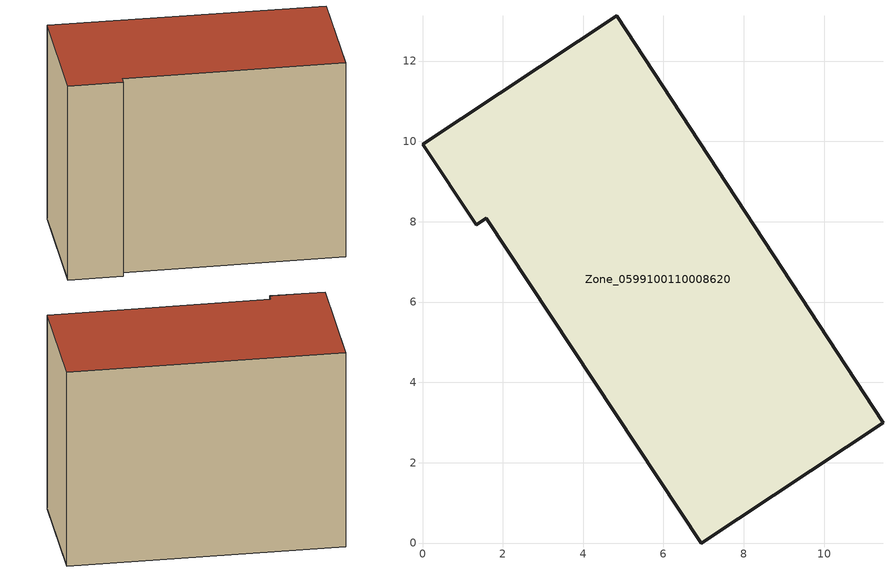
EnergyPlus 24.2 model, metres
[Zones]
Zone_0599100110008620
 floor ground (C_G): 1.59,8.09 1.33,7.92 0,9.93 4.84,13.12 11.47,3 6.94,0 z0.48
 wall outside (C_F): 4.84,13.12 0,9.93 1.33,7.92 1.59,8.09 6.94,0 11.47,3 4.84,13.12 z0.48:9.84
 roof outside (C_R): 6.94,0 11.47,3 4.84,13.12 0,9.93 1.33,7.92 1.59,8.09 z9.84
[BUILDING]
Pand.0599100110008620: North Axis=0; Terrain=City; Loads Convergence Tolerance Value=0.04; Temperature Convergence Tolerance Value=0.4; Solar Distribution=FullExterior; Maximum Number of Warmup Days=25; Minimum Number of Warmup Days=1
[Site:Location]
Rotterdam.The.Hague.AP_ZH_NLD Design_Conditions: Latitude=51.96; Longitude=4.45; Time Zone=1; Elevation=-4.5
[SITE:GROUNDTEMPERATURE:BUILDINGSURFACE]
18, 18, 18, 18, 18, 18, 18, 18, 18, 18, 18, 18
[MATERIAL] Thermal Absorptance=0.9; Solar Absorptance=0.7; Visible Absorptance=0.7
Name | Roughness | Thickness | Conductivity | Density | Specific Heat
G.TI.2015-2018 | MediumSmooth | 0.15 | 0.0428571 | 540 | 1210
F.TI.2015-2018 | Rough | 0.3 | 0.0666667 | 1920 | 840
R.TI.2015-2018 | MediumRough | 0.2 | 0.0333333 | 1500 | 1000
[CONSTRUCTION]
C_G: G.TI.2015-2018
C_F: F.TI.2015-2018
C_R: R.TI.2015-2018
[ZONE]
Zone_0599100110008620: Type=1; Multiplier=1; Ceiling Height=Autocalculate; Volume=Autocalculate; Floor Area=autocalculate; Part of Total Floor Area=Yes
[ZONEINFILTRATION:DESIGNFLOWRATE]
Infil_Zone_0599100110008620: Zone or ZoneList or Space or SpaceList=Zone_0599100110008620; Schedule=AlwaysOn; Design Flow Rate Calculation Method=Flow/Area; Flow Rate per Floor Area=0.0015; Constant Term Coefficient=1; Temperature Term Coefficient=0; Velocity Term Coefficient=0; Velocity Squared Term Coefficient=0
[HVACTEMPLATE:ZONE:IDEALLOADSAIRSYSTEM]
Zone_0599100110008620: Maximum Heating Supply Air Temperature=50; Minimum Cooling Supply Air Temperature=13; Maximum Heating Supply Air Humidity Ratio=0.0156; Minimum Cooling Supply Air Humidity Ratio=0.0077; Heating Limit=NoLimit; Cooling Limit=NoLimit; Dehumidification Control Type=ConstantSensibleHeatRatio; Cooling Sensible Heat Ratio=0.7; Dehumidification Setpoint=60; Humidification Control Type=None; Humidification Setpoint=30; Outdoor Air Method=None; Outdoor Air Flow Rate per Person=0.00944; Outdoor Air Flow Rate per Zone Floor Area=0; Outdoor Air Flow Rate per Zone=0; Demand Controlled Ventilation Type=None; Outdoor Air Economizer Type=NoEconomizer; Heat Recovery Type=None; Sensible Heat Recovery Effectiveness=0.7; Latent Heat Recovery Effectiveness=0.65
[ZONECONTROL:THERMOSTAT]
ThermostatControl_Zone_0599100110008620: Zone or ZoneList=Zone_0599100110008620; Control Type Schedule=DualSetpointControlType; Control 1=Thermostat_Zone_0599100110008620; Temperature Difference Between Cutout And Setpoint=0
[THERMOSTATSETPOINT:DUALSETPOINT]
Thermostat_Zone_0599100110008620: Heating Setpoint Temperature Schedule=HeatingSetpoint_Zone_0599100110008620; Cooling Setpoint Temperature Schedule=CoolingSetpoint_Zone_0599100110008620
[SCHEDULE:COMPACT]
HeatingSetpoint_Zone_0599100110008620: Through: 12/31, For: AllDays, Until: 24:00, 21
CoolingSetpoint_Zone_0599100110008620: Through: 12/31, For: AllDays, Until: 24:00, 24
DualSetpointControlType: Through: 12/31, For: AllDays, Until: 24:00, 4
AlwaysOn: Through: 12/31, For: AllDays, Until: 24:00, 1
